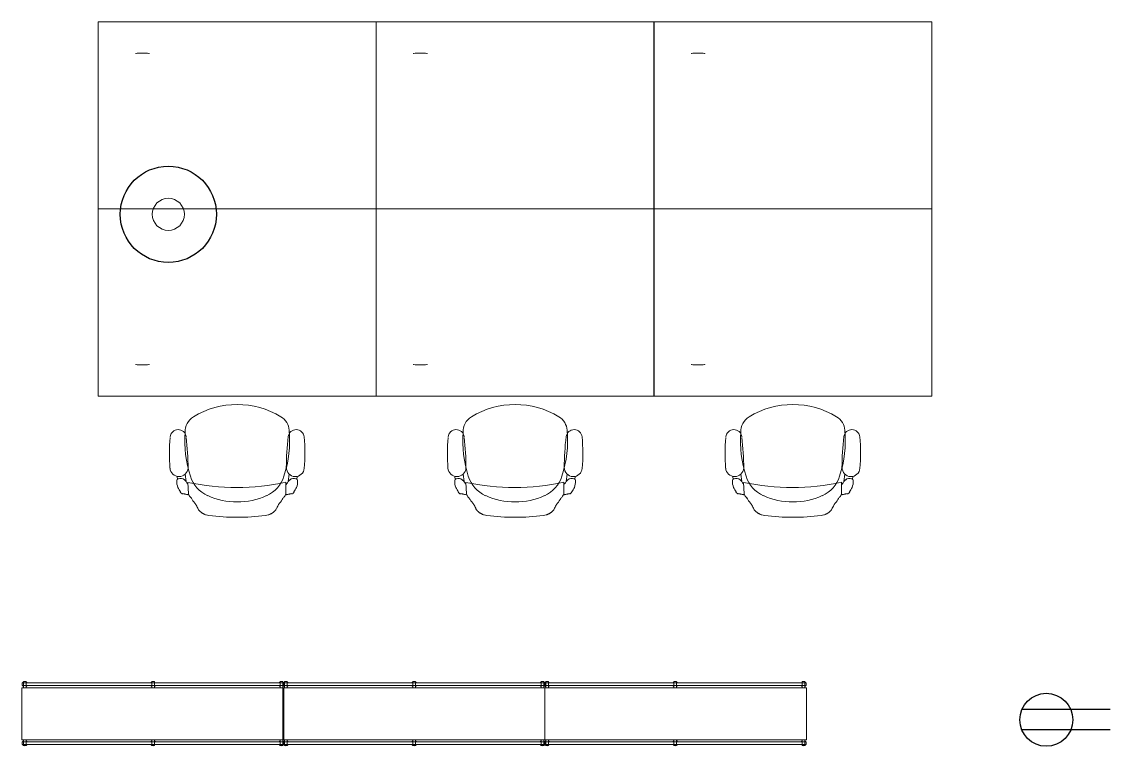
# Model space of a CAD drawing. Header units: inches. Extents: x -2349 to 1043, y -456 to 2193.
# Drawn here: x 615.7 to 819.3, y 607.7 to 743.2 of the extents above; entities that cross this region are included whole.
import ezdxf

# ---------------------------------------------------------------- set-up
doc = ezdxf.new("R2010")
doc.units = ezdxf.units.IN
doc.header["$MEASUREMENT"] = 0
for name, color, linetype, lineweight in [('A-ANNO-NOTE', 131, 'Continuous', 30), ('A-DETL-GENF', 92, 'Continuous', 9), ('E-ELEC-FIXT', 91, 'Continuous', 9), ('I-FURN', 30, 'Continuous', 9), ('Q-CASE', 31, 'Continuous', 9)]:
    doc.layers.add(name, color=color, linetype=linetype, lineweight=lineweight)

# ---------------------------------------------------------------- blocks, each defined once
blk = doc.blocks.new('Steelcase - Ology - Desk Electric - Rectangular - 29__ D - 52_ x 35_-7821944-7TH FLOOR POWER _ SIGNAL')
at = {"layer": 'I-FURN'}
for p, q in [((-29, -23.78), (-29, 11.22)), ((23, 11.22), (-29, 11.22)), ((23, -23.78), (23, 11.22)), ((-29, -23.78), (23, -23.78))]:
    blk.add_line(p, q, dxfattribs=at)
blk = doc.blocks.new('Steelcase - Ology - Desk Electric - Base - Rectangular - 29__ D - 34__ W - 76__ W-7821946-7TH FLOOR POWER _ SIGNAL')
at = {"layer": 'I-FURN'}
for p, q in [((-28.68, 11.22), (-28.68, -17.78)), ((13.8, -17.79), (13.8, -17.83)), ((13.8, -17.83), (14.11, -17.9)), ((14.11, -17.9), (16.01, -17.9)), ((16.01, -17.9), (16.31, -17.83)), ((16.31, -17.83), (16.31, -17.79))]:
    blk.add_line(p, q, dxfattribs=at)
blk = doc.blocks.new('Steelcase - Ology - Desk Electric - Rectangular - 29__ D - 52_ x 35_-7821971-7TH FLOOR POWER _ SIGNAL')
at = {"layer": 'I-FURN'}
for p, q in [((-29, 23.78), (-29, -11.22)), ((-29, 23.78), (23, 23.78)), ((23, 23.78), (23, -11.22)), ((23, -11.22), (-29, -11.22))]:
    blk.add_line(p, q, dxfattribs=at)
blk = doc.blocks.new('Steelcase - Ology - Desk Electric - Base - Rectangular - 29__ D - 34__ W - 76__ W-7821973-7TH FLOOR POWER _ SIGNAL')
at = {"layer": 'I-FURN'}
for p, q in [((-28.68, -11.22), (-28.68, 17.78)), ((13.8, 17.83), (14.11, 17.9)), ((13.8, 17.79), (13.8, 17.83)), ((14.11, 17.9), (16.01, 17.9)), ((16.01, 17.9), (16.31, 17.83)), ((16.31, 17.83), (16.31, 17.79))]:
    blk.add_line(p, q, dxfattribs=at)
blk = doc.blocks.new('Steelcase - Ology - Desk Electric - Rectangular - 29__ D - 52_ x 35_-V30-7TH FLOOR POWER _ SIGNAL')
at = {"layer": 'I-FURN'}
for p, q in [((-29, -23.78), (-29, 11.22)), ((23, 11.22), (-29, 11.22)), ((23, -23.78), (23, 11.22)), ((-29, -23.78), (23, -23.78))]:
    blk.add_line(p, q, dxfattribs=at)
blk = doc.blocks.new('Steelcase - Ology - Desk Electric - Rectangular - 29__ D - 52_ x 35_-V31-7TH FLOOR POWER _ SIGNAL')
at = {"layer": 'I-FURN'}
for p, q in [((-29, 23.78), (-29, -11.22)), ((-29, 23.78), (23, 23.78)), ((23, 23.78), (23, -11.22)), ((23, -11.22), (-29, -11.22))]:
    blk.add_line(p, q, dxfattribs=at)
blk = doc.blocks.new('Steelcase - Seating - Series 1 - Task Chair - Task Chair-7826191-7TH FLOOR POWER _ SIGNAL')
at = {"layer": 'I-FURN'}
for p, q in [((-9.56, 4.85), (-9.71, 6.23)), ((9.56, 4.85), (9.71, 6.22)), ((-11.19, 5.22), (-11.25, 5.79)), ((-9.88, 5.14), (-9.56, 4.85)), ((-9.09, 2.55), (-9.22, 4.65)), ((9.09, 2.55), (9.09, 4.68)), ((9.2, 4.34), (9.09, 4.19)), ((9.88, 5.14), (9.56, 4.85)), ((11.19, 5.22), (11.25, 5.79)), ((-10.17, 2.55), (-10.38, 2.55)), ((10.17, 2.55), (10.38, 2.55))]:
    blk.add_line(p, q, dxfattribs=at)
for centre, radius, start, end in [((0, 3.46), 15.77, 58.7484, 121.2516), ((-6.5, 14.17), 3.24, 121.2516, 182.5329), ((6.5, 14.16), 3.25, 4.2769, 58.7484), ((-11.04, 13.04), 1.5, 6.6891, 175.0013), ((-12.1, 12.55), 21.92, 342.1001, 4.8659), ((11.04, 13.04), 1.5, 4.9987, 173.3109), ((22.73, 9.96), 35.4, 175.0013, 184.2771), ((11.73, 12.42), 21.53, 175.7231, 197.8999), ((-61.01, 7.05), 51.82, 0.295, 6.6891), ((61.01, 7.18), 51.82, 173.3109, 179.7112), ((-22.73, 10.08), 35.4, 355.485, 4.9987), ((-10.88, 7.44), 1.69, 184.2771, 355.7229), ((10.88, 7.43), 1.68, 179.7112, 355.485), ((-2.85, 9.17), 7.99, 212.7486, 217.2514), ((-0.12, 48.46), 44.74, 258.2624, 281.8839), ((-3.05, 7.65), 6, 197.8999, 245.746), ((3.05, 7.65), 6, 294.254, 342.1001), ((2.85, 9.17), 7.99, 322.7486, 327.2514), ((0, 14.41), 13.41, 245.746, 294.254)]:
    blk.add_arc(centre, radius, start, end, dxfattribs=at)
for centre, major_axis, ratio, start_param, end_param in [((-9.53, 4.74), (-0.03, 2.1), 0.841362, 1.437975, 2.055322), ((-10.94, 4.92), (0.004, 0.422), 0.857374, 0.293852, 1.396344), ((-11.02, 3.62), (0.99, 1.63), 0.718676, 6.150324, 6.997733), ((11.02, 3.62), (-0.99, 1.63), 0.718676, 5.568638, 6.416046), ((10.94, 4.92), (-0.004, 0.422), 0.857374, 4.886841, 5.989333), ((9.53, 4.74), (0.03, 2.1), 0.841362, 4.227863, 4.84521), ((-8.59, 6.34), (-1.72, 5.94), 0.52706, 1.867354, 2.032914), ((-9.88, 3.86), (-0.31, 1.61), 0.651034, 2.090555, 2.375013), ((2.41, -4.34), (-12.7, 6.86), 0.060387, 6.047601, 6.170681), ((14.26, -36.92), (-23.61, 40.36), 0.024762, 0.196185, 0.257818), ((-14.1, -37.05), (23.45, 40.49), 0.023763, 6.024156, 6.086879), ((-2.41, -4.34), (12.7, 6.86), 0.060387, 0.112505, 0.235585), ((9.88, 3.86), (0.31, 1.61), 0.651034, 3.908172, 4.192631), ((8.59, 6.34), (1.72, 5.94), 0.52706, 4.250271, 4.415832), ((-4.52, -16.42), (-4.45, 18.42), 0.085659, 6.08302, 6.197318), ((-4.27, -16.52), (-4.71, 18.52), 0.083254, 6.023824, 6.082104), ((86.51, 0.26), (-95.89, 4.54), 0.22439, 0.152414, 0.195437), ((-7.15, -5.5), (-0.87, 6.2), 0.154562, 5.723362, 6.025046), ((7.16, -5.51), (0.87, 6.2), 0.154825, 0.257987, 0.559064), ((-86.51, 0.11), (95.89, 4.68), 0.223967, 6.087389, 6.130455), ((4.31, -16.54), (4.67, 18.53), 0.08384, 0.18012, 0.258824), ((4.62, -16.47), (4.35, 18.45), 0.086501, 0.088023, 0.178733), ((0.01, 31.09), (-37.17, 0.02), 0.886583, 1.428196, 1.714006)]:
    blk.add_ellipse(centre, major_axis=major_axis, ratio=ratio, start_param=start_param, end_param=end_param, dxfattribs=at)
for points, knots in [([(-9, 2.35), (-9.06, 2.35), (-9.17, 2.37), (-9.39, 2.4), (-9.6, 2.44), (-9.74, 2.47), (-9.81, 2.49), (-9.84, 2.5), (-9.85, 2.5)], [0, 0, 0, 0, 0.142857, 0.285714, 0.571429, 0.785714, 0.892857, 1, 1, 1, 1]), ([(9, 2.35), (9.06, 2.35), (9.17, 2.37), (9.39, 2.4), (9.6, 2.44), (9.74, 2.47), (9.81, 2.49), (9.84, 2.5), (9.85, 2.5)], [0, 0, 0, 0, 0.142857, 0.285714, 0.571429, 0.785714, 0.892857, 1, 1, 1, 1]), ([(-7.38, -0.17), (-7.35, -0.26), (-7.27, -0.4), (-7.14, -0.56), (-7.05, -0.66), (-6.98, -0.73), (-6.91, -0.8), (-6.83, -0.86), (-6.74, -0.93), (-6.65, -1), (-6.56, -1.06), (-6.46, -1.12), (-6.36, -1.18), (-6.25, -1.24), (-6.14, -1.29), (-5.99, -1.35), (-5.72, -1.45), (-5.46, -1.5), (-5.29, -1.53)], [-1, -1, -1, -1, -0.833333, -0.75, -0.708333, -0.666667, -0.625, -0.583333, -0.541667, -0.5, -0.458333, -0.416667, -0.375, -0.333333, -0.291667, -0.25, -0.166667, 0, 0, 0, 0]), ([(5.29, -1.53), (5.46, -1.51), (5.72, -1.45), (5.99, -1.36), (6.14, -1.29), (6.25, -1.24), (6.36, -1.19), (6.46, -1.13), (6.56, -1.07), (6.65, -1), (6.74, -0.94), (6.83, -0.87), (6.91, -0.8), (6.98, -0.73), (7.05, -0.66), (7.14, -0.57), (7.27, -0.4), (7.35, -0.26), (7.38, -0.18)], [-1, -1, -1, -1, -0.833333, -0.75, -0.708333, -0.666667, -0.625, -0.583333, -0.541667, -0.5, -0.458333, -0.416667, -0.375, -0.333333, -0.291667, -0.25, -0.166667, 0, 0, 0, 0])]:
    blk.add_open_spline(points, degree=3, knots=knots, dxfattribs=at)
blk = doc.blocks.new('Metal Shelving 2 - Metal Shelving 2-V45-7TH FLOOR POWER _ SIGNAL')
at = {"layer": 'Q-CASE'}
for p, q in [((-23.26, -6.74), (-23.76, -6.74)), ((-23.76, -7.24), (-23.76, -6.74)), ((-23.76, -7.24), (-23.26, -7.24)), ((25.31, -7.58), (-23.69, -7.58)), ((-23.69, -7.58), (-23.69, -17.33)), ((-23.51, -6.56), (-23.51, -7.58)), ((-23.51, -6.56), (-23.01, -6.56)), ((25.24, -6.74), (-23.24, -6.74)), ((-23.24, -7.24), (25.24, -7.24)), ((-23.01, -7.58), (-23.01, -6.56)), ((0.49, -6.56), (0.49, -7.58)), ((0.49, -6.56), (0.99, -6.56)), ((0.99, -7.58), (0.99, -6.56)), ((24.49, -6.56), (24.49, -7.58)), ((24.49, -6.56), (24.99, -6.56)), ((24.99, -7.58), (24.99, -6.56)), ((25.24, -6.74), (25.24, -7.24)), ((25.31, -17.33), (25.31, -7.58)), ((-23.26, -17.76), (-23.76, -17.76)), ((-23.76, -18.26), (-23.76, -17.76)), ((-23.76, -18.26), (-23.26, -18.26)), ((-23.69, -17.33), (25.31, -17.33)), ((-23.51, -17.33), (-23.51, -18.52)), ((25.24, -17.76), (-23.24, -17.76)), ((-23.24, -18.26), (25.24, -18.26)), ((-23.01, -18.52), (-23.01, -17.33)), ((0.49, -17.33), (0.49, -18.52)), ((0.99, -18.52), (0.99, -17.33)), ((24.49, -17.33), (24.49, -18.52)), ((24.99, -18.52), (24.99, -17.33)), ((25.24, -17.76), (25.24, -18.26)), ((-23.01, -18.52), (-23.51, -18.52)), ((0.99, -18.52), (0.49, -18.52)), ((24.99, -18.52), (24.49, -18.52))]:
    blk.add_line(p, q, dxfattribs=at)
at = {"layer": 'Q-CASE', "lineweight": 20}
for centre, start, end in [((-23.26, -7), 209.8257, 239.4886), ((-23.26, -7), 120.7241, 143.7943), ((-23.26, -7), 72.4872, 107.5128), ((-23.26, -7), 31.642, 59.2644), ((-23.26, -7), 300.7356, 330.2294), ((0.74, -7), 209.8291, 239.4886), ((0.74, -7), 120.7241, 148.358), ((0.74, -7), 72.4872, 107.5128), ((0.74, -7), 31.642, 59.2644), ((0.74, -7), 300.7356, 330.1709), ((24.74, -7), 209.8291, 239.4886), ((24.74, -7), 120.7241, 148.4162), ((24.74, -7), 72.4872, 107.5128), ((24.74, -7), 31.642, 56.492), ((24.74, -7), 303.508, 330.1709), ((-23.26, -18), 120.7356, 150.1848), ((-23.26, -18), 216.2057, 239.2644), ((-23.26, -18), 29.8152, 59.5091), ((-23.26, -18), 300.7037, 328.4022), ((0.74, -18), 120.7356, 150.1848), ((0.74, -18), 211.6559, 239.2644), ((0.74, -18), 29.8152, 59.5091), ((0.74, -18), 300.7037, 328.3441), ((24.74, -18), 120.7356, 150.2434), ((24.74, -18), 211.6559, 239.2644), ((24.74, -18), 29.8152, 56.492), ((24.74, -18), 303.508, 328.3441)]:
    blk.add_arc(centre, 0.5, start, end, dxfattribs=at)
blk = doc.blocks.new('Metal Shelving 2 - Metal Shelving 2-V46-7TH FLOOR POWER _ SIGNAL')
at = {"layer": 'Q-CASE'}
for p, q in [((-23.51, 18.52), (-23.51, 17.33)), ((-23.51, 18.52), (-23.01, 18.52)), ((-23.01, 17.33), (-23.01, 18.52)), ((0.49, 18.52), (0.49, 17.33)), ((0.49, 18.52), (0.99, 18.52)), ((0.99, 17.33), (0.99, 18.52)), ((24.49, 18.52), (24.49, 17.33)), ((24.49, 18.52), (24.99, 18.52)), ((24.99, 17.33), (24.99, 18.52)), ((25.24, 18.26), (-23.76, 18.26)), ((-23.76, 17.76), (-23.76, 18.26)), ((-23.76, 17.76), (25.24, 17.76)), ((25.31, 17.33), (-23.69, 17.33)), ((-23.69, 17.33), (-23.69, 7.58)), ((25.24, 18.26), (25.24, 17.76)), ((25.31, 7.58), (25.31, 17.33)), ((25.24, 7.24), (-23.76, 7.24)), ((-23.76, 6.74), (-23.76, 7.24)), ((-23.76, 6.74), (25.24, 6.74)), ((-23.69, 7.58), (25.31, 7.58)), ((-23.51, 7.58), (-23.51, 6.56)), ((-23.01, 6.56), (-23.51, 6.56)), ((-23.01, 6.56), (-23.01, 7.58)), ((0.49, 7.58), (0.49, 6.56)), ((0.99, 6.56), (0.49, 6.56)), ((0.99, 6.56), (0.99, 7.58)), ((24.49, 7.58), (24.49, 6.56)), ((24.99, 6.56), (24.49, 6.56)), ((24.99, 6.56), (24.99, 7.58)), ((25.24, 7.24), (25.24, 6.74))]:
    blk.add_line(p, q, dxfattribs=at)
at = {"layer": 'Q-CASE', "lineweight": 20}
for centre, start, end in [((-23.26, 18), 120.7356, 148.3471), ((-23.26, 18), 31.5978, 59.2963), ((0.74, 18), 120.7356, 148.3441), ((0.74, 18), 31.6559, 59.2963), ((24.74, 18), 120.7356, 148.3441), ((24.74, 18), 31.6559, 59.2963), ((-23.26, 18), 209.8152, 239.2644), ((-23.26, 18), 300.4909, 330.1848), ((0.74, 18), 209.8152, 239.2644), ((0.74, 18), 300.4909, 330.1848), ((24.74, 18), 209.7566, 239.2644), ((24.74, 18), 300.4909, 330.1911), ((-23.26, 7), 120.5114, 150.1743), ((-23.26, 7), 211.642, 239.2759), ((-23.26, 7), 252.4872, 287.5128), ((-23.26, 7), 29.7706, 59.2644), ((-23.26, 7), 300.7356, 328.358), ((0.74, 7), 120.5114, 150.1709), ((0.74, 7), 211.642, 239.2759), ((0.74, 7), 252.4872, 287.5128), ((0.74, 7), 29.8291, 59.2644), ((0.74, 7), 300.7356, 328.358), ((24.74, 7), 120.5114, 150.1709), ((24.74, 7), 211.5838, 239.2759), ((24.74, 7), 252.4872, 287.5128), ((24.74, 7), 29.8291, 59.2644), ((24.74, 7), 300.7356, 328.3646)]:
    blk.add_arc(centre, 0.5, start, end, dxfattribs=at)
blk = doc.blocks.new('Metal Shelving 2 - Metal Shelving 2-V47-7TH FLOOR POWER _ SIGNAL')
at = {"layer": 'Q-CASE'}
for p, q in [((25.24, -6.74), (-23.76, -6.74)), ((-23.76, -7.24), (-23.76, -6.74)), ((-23.76, -7.24), (25.24, -7.24)), ((25.31, -7.58), (-23.69, -7.58)), ((-23.69, -7.58), (-23.69, -17.33)), ((-23.51, -6.56), (-23.51, -7.58)), ((-23.51, -6.56), (-23.01, -6.56)), ((-23.01, -7.58), (-23.01, -6.56)), ((0.49, -6.56), (0.49, -7.58)), ((0.49, -6.56), (0.99, -6.56)), ((0.99, -7.58), (0.99, -6.56)), ((24.49, -6.56), (24.49, -7.58)), ((24.49, -6.56), (24.99, -6.56)), ((24.99, -7.58), (24.99, -6.56)), ((25.24, -6.74), (25.24, -7.24)), ((25.31, -17.33), (25.31, -7.58)), ((25.24, -17.76), (-23.76, -17.76)), ((-23.76, -18.26), (-23.76, -17.76)), ((-23.76, -18.26), (25.24, -18.26)), ((-23.69, -17.33), (25.31, -17.33)), ((-23.51, -17.33), (-23.51, -18.52)), ((-23.01, -18.52), (-23.01, -17.33)), ((0.49, -17.33), (0.49, -18.52)), ((0.99, -18.52), (0.99, -17.33)), ((24.49, -17.33), (24.49, -18.52)), ((24.99, -18.52), (24.99, -17.33)), ((25.24, -17.76), (25.24, -18.26)), ((-23.01, -18.52), (-23.51, -18.52)), ((0.99, -18.52), (0.49, -18.52)), ((24.99, -18.52), (24.49, -18.52))]:
    blk.add_line(p, q, dxfattribs=at)
at = {"layer": 'Q-CASE', "lineweight": 20}
for centre, start, end in [((-23.26, -7), 209.8291, 239.4886), ((-23.26, -7), 120.7241, 148.358), ((-23.26, -7), 72.4872, 107.5128), ((-23.26, -7), 31.642, 59.2644), ((-23.26, -7), 300.7356, 330.2294), ((0.74, -7), 209.8291, 239.4886), ((0.74, -7), 120.7241, 148.358), ((0.74, -7), 72.4872, 107.5128), ((0.74, -7), 31.642, 59.2644), ((0.74, -7), 300.7356, 330.1709), ((24.74, -7), 209.8291, 239.4886), ((24.74, -7), 120.7241, 148.4162), ((24.74, -7), 72.4872, 107.5128), ((24.74, -7), 31.6354, 59.2644), ((24.74, -7), 300.7356, 330.1709), ((-23.26, -18), 120.7356, 150.1848), ((-23.26, -18), 211.6559, 239.2644), ((-23.26, -18), 29.8152, 59.5091), ((-23.26, -18), 300.7037, 328.4022), ((0.74, -18), 120.7356, 150.1848), ((0.74, -18), 211.6559, 239.2644), ((0.74, -18), 29.8152, 59.5091), ((0.74, -18), 300.7037, 328.3441), ((24.74, -18), 120.7356, 150.2434), ((24.74, -18), 211.6559, 239.2644), ((24.74, -18), 29.8089, 59.5091), ((24.74, -18), 300.7037, 328.3441)]:
    blk.add_arc(centre, 0.5, start, end, dxfattribs=at)
blk = doc.blocks.new('PS - System Furniture Poke-Thru - 120V-8614908-7TH FLOOR POWER _ SIGNAL')
at = {"layer": 'A-DETL-GENF'}
for start, end in [(360, 180), (180, 360)]:
    blk.add_arc((0, 0), 3, start, end, dxfattribs=at)

msp = doc.modelspace()

# ---------------------------------------------------------------- linework, layer by layer
at = {"layer": 'A-ANNO-NOTE'}
for p, q in [((819.3, 614.59), (802.77, 614.59)), ((819.3, 610.76), (802.77, 610.76)), ((819.3, 610.76), (802.77, 610.76))]:
    msp.add_line(p, q, dxfattribs=at)
for centre, radius in [((643.08, 707.18), 9), ((807.34, 612.67), 4.95)]:
    msp.add_circle(centre, radius, dxfattribs=at)

# ---------------------------------------------------------------- block references
at = {"layer": 'E-ELEC-FIXT'}
msp.add_blockref('PS - System Furniture Poke-Thru - 120V-8614908-7TH FLOOR POWER _ SIGNAL', (643.08, 707.18), dxfattribs=at)
at = {"layer": 'I-FURN', "rotation": 180}
for name, p in [('Steelcase - Ology - Desk Electric - Rectangular - 29__ D - 52_ x 35_-V30-7TH FLOOR POWER _ SIGNAL', (652.96, 719.4)), ('Steelcase - Ology - Desk Electric - Rectangular - 29__ D - 52_ x 35_-7821944-7TH FLOOR POWER _ SIGNAL', (704.96, 719.4)), ('Steelcase - Ology - Desk Electric - Rectangular - 29__ D - 52_ x 35_-7821944-7TH FLOOR POWER _ SIGNAL', (756.92, 719.4)), ('Steelcase - Ology - Desk Electric - Base - Rectangular - 29__ D - 34__ W - 76__ W-7821946-7TH FLOOR POWER _ SIGNAL', (653.28, 719.4)), ('Steelcase - Ology - Desk Electric - Base - Rectangular - 29__ D - 34__ W - 76__ W-7821946-7TH FLOOR POWER _ SIGNAL', (705.28, 719.4)), ('Steelcase - Ology - Desk Electric - Base - Rectangular - 29__ D - 34__ W - 76__ W-7821946-7TH FLOOR POWER _ SIGNAL', (757.24, 719.4)), ('Steelcase - Ology - Desk Electric - Rectangular - 29__ D - 52_ x 35_-V31-7TH FLOOR POWER _ SIGNAL', (652.96, 696.96)), ('Steelcase - Ology - Desk Electric - Base - Rectangular - 29__ D - 34__ W - 76__ W-7821973-7TH FLOOR POWER _ SIGNAL', (653.28, 696.96)), ('Steelcase - Ology - Desk Electric - Rectangular - 29__ D - 52_ x 35_-7821971-7TH FLOOR POWER _ SIGNAL', (704.96, 696.96)), ('Steelcase - Ology - Desk Electric - Base - Rectangular - 29__ D - 34__ W - 76__ W-7821973-7TH FLOOR POWER _ SIGNAL', (705.28, 696.96)), ('Steelcase - Ology - Desk Electric - Rectangular - 29__ D - 52_ x 35_-7821971-7TH FLOOR POWER _ SIGNAL', (756.92, 696.96)), ('Steelcase - Ology - Desk Electric - Base - Rectangular - 29__ D - 34__ W - 76__ W-7821973-7TH FLOOR POWER _ SIGNAL', (757.24, 696.96))]:
    msp.add_blockref(name, p, dxfattribs=at)
at = {"layer": 'I-FURN'}
for p in [(655.96, 652.39), (707.96, 652.39), (759.92, 652.39)]:
    msp.add_blockref('Steelcase - Seating - Series 1 - Task Chair - Task Chair-7826191-7TH FLOOR POWER _ SIGNAL', p, dxfattribs=at)
at = {"layer": 'Q-CASE', "rotation": 180}
for name, p in [('Metal Shelving 2 - Metal Shelving 2-V47-7TH FLOOR POWER _ SIGNAL', (640.97, 601.31)), ('Metal Shelving 2 - Metal Shelving 2-V45-7TH FLOOR POWER _ SIGNAL', (689.82, 601.31))]:
    msp.add_blockref(name, p, dxfattribs=at)
at = {"layer": 'Q-CASE'}
msp.add_blockref('Metal Shelving 2 - Metal Shelving 2-V46-7TH FLOOR POWER _ SIGNAL', (737.19, 601.31), dxfattribs=at)

doc.saveas('drawing.dxf')
